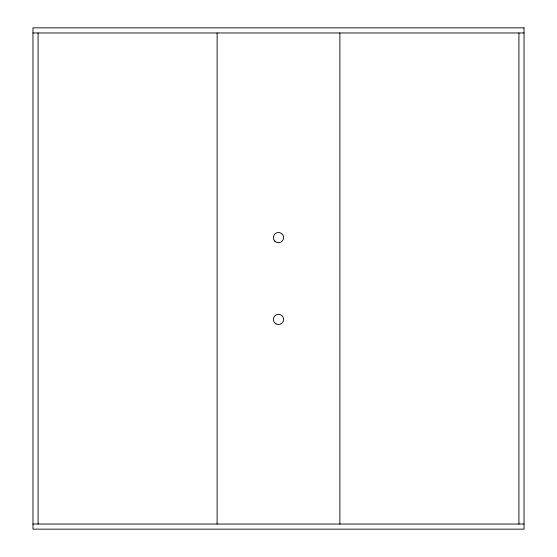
<?xml version="1.0" encoding="UTF-8"?>
<svg xmlns="http://www.w3.org/2000/svg" width="557" height="557" viewBox="0 0 557 557"><rect width="100%" height="100%" fill="white"/><g stroke="black" fill="none" stroke-linecap="round" stroke-linejoin="round"><path stroke-width="0.84" d="M32.967 32.967L524.033 32.967M32.967 524.033L524.033 524.033M518.922 32.967L518.922 524.033M339.881 32.967L339.881 524.033M217.119 32.967L217.119 524.033M38.078 32.967L38.078 524.033M524.033 27.85L32.967 27.85L32.967 529.15L524.033 529.15L524.033 27.85M275.945 323.854A5.117 5.117 0 0 0 283.617 319.426A5.117 5.117 0 0 0 275.945 314.99A5.117 5.117 0 0 0 275.945 323.854M274.88 241.195A5.117 5.117 0 0 0 283.443 238.904A5.117 5.117 0 0 0 277.177 232.638A5.117 5.117 0 0 0 274.88 241.195"/></g></svg>
